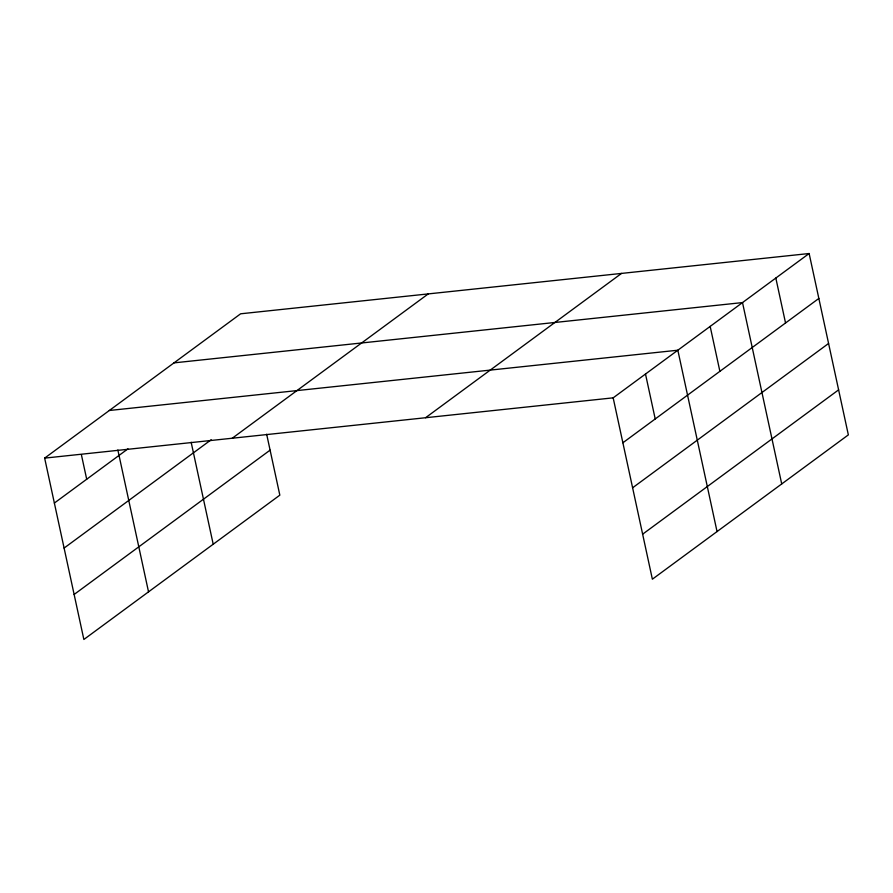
<?xml version="1.0" encoding="UTF-8"?>
<svg xmlns="http://www.w3.org/2000/svg" width="893" height="893" viewBox="0 0 893 893"><rect width="100%" height="100%" fill="white"/><g stroke="black" fill="none" stroke-linecap="round" stroke-linejoin="round"><path stroke-width="1.34" d="M266.661 434.232L279.833 495.157L83.864 639.477L44.65 458.12L240.63 313.8L809.136 253.523L848.35 434.88L652.37 579.2L613.167 397.843L809.136 253.523M54.361 503.049L127.956 448.855M64.095 548.068L211.206 439.736M232.258 438.229L428.238 293.909M74.13 594.459L270.099 450.139M425.559 417.734L621.528 273.414M622.879 442.772L818.848 298.452M632.612 487.79L828.581 343.47M642.636 534.181L838.616 389.861M173.99 362.871L742.507 302.582L781.721 483.95M109.326 410.49L677.832 350.212L717.046 531.569M44.65 458.12L613.167 397.843M775.827 278.047L785.539 322.976M710.169 326.403L719.881 371.332M645.494 374.022L655.216 418.951M191.147 442.225L213.204 544.228M117.854 449.983L148.528 591.858M81.397 454.727L86.699 479.24"/></g></svg>
